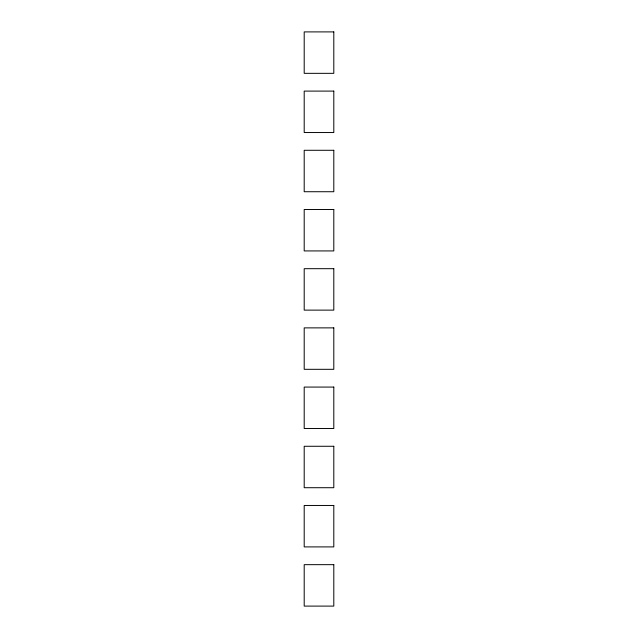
<?xml version="1.0" encoding="UTF-8"?>
<svg xmlns="http://www.w3.org/2000/svg" width="638" height="638" viewBox="0 0 638 638"><rect width="100%" height="100%" fill="white"/><g stroke="black" fill="none" stroke-linecap="round" stroke-linejoin="round"><path stroke-width="0.96" d="M333.802 31.9L304.198 31.9L304.198 73.338L333.802 73.338L333.802 31.9M333.802 91.098L304.198 91.098L304.198 132.537L333.802 132.537L333.802 91.098M333.802 150.289L304.198 150.289L304.198 191.727L333.802 191.727L333.802 150.289M333.802 209.487L304.198 209.487L304.198 250.925L333.802 250.925L333.802 209.487M333.802 268.686L304.198 268.686L304.198 310.124L333.802 310.124L333.802 268.686M333.802 327.876L304.198 327.876L304.198 369.314L333.802 369.314L333.802 327.876M333.802 387.075L304.198 387.075L304.198 428.513L333.802 428.513L333.802 387.075M333.802 446.273L304.198 446.273L304.198 487.711L333.802 487.711L333.802 446.273M333.802 505.463L304.198 505.463L304.198 546.902L333.802 546.902L333.802 505.463M333.802 564.662L304.198 564.662L304.198 606.1L333.802 606.1L333.802 564.662"/></g></svg>
